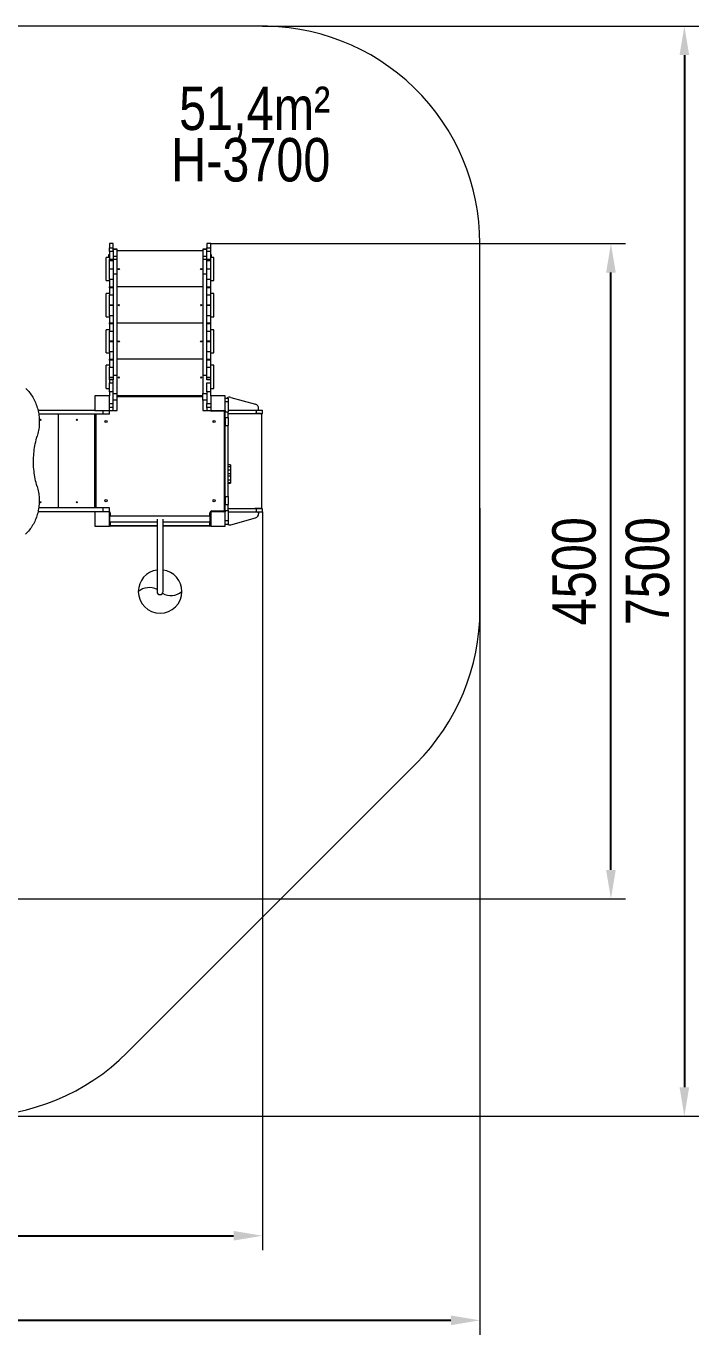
# Model space of a CAD drawing. Header units: millimetres. Extents: x -4205 to 5426, y -5663 to 3364.
# Drawn here: x 783 to 5426, y -5663 to 3364 of the extents above; entities that cross this region are included whole.
import ezdxf

# ---------------------------------------------------------------- set-up
doc = ezdxf.new("R2010")
doc.units = ezdxf.units.MM
for name, color, linetype in [('DIKOM_ЗОНА', 80, 'Continuous'), ('DIKOM_ОБЪЕКТ', 7, 'Continuous'), ('DIKOM_РАЗМЕР_ЗОНА', 7, 'Continuous'), ('DIKOM_РАЗМЕР_ОБЪЕКТА', 7, 'Continuous')]:
    doc.layers.add(name, color=color, linetype=linetype)
doc.styles.add('style1', font='arial.ttf', dxfattribs={"width": 0.8})
doc.dimstyles.new('1-50', dxfattribs={"dimtxt": 300, "dimasz": 200, "dimexe": 100, "dimexo": 0, "dimgap": 100, "dimtad": 1, "dimtxsty": 'style1', "dimcen": 200, "dimclrd": 7, "dimclre": 7, "dimclrt": 7, "dimadec": 1, "dimazin": 2, "dimtfac": 1, "dimtmove": 0, "dimatfit": 2, "dimfxl": 0, "dimlwd": 25, "dimlwe": 18, "dimarcsym": 0})

# ---------------------------------------------------------------- blocks, each defined once
blk = doc.blocks.new('*D9')
at = {"layer": 'Defpoints', "color": 0, "transparency": 16777216}
for p in [(2057.1, 1864), (4819.2, 1864), (-601.5, -2655.5)]:
    blk.add_point(p, dxfattribs=at)
at = {"layer": 'DIKOM_РАЗМЕР_ОБЪЕКТА', "color": 7, "lineweight": 18, "transparency": 16777216}
for p, q in [((2057.1, 1864), (4919.2, 1864)), ((-601.5, -2655.5), (4919.2, -2655.5))]:
    blk.add_line(p, q, dxfattribs=at)
at = {"layer": 'DIKOM_РАЗМЕР_ОБЪЕКТА', "color": 7, "lineweight": 25, "transparency": 16777216}
blk.add_line((4819.2, -2455.5), (4819.2, 1664), dxfattribs=at)
at = {"layer": 'DIKOM_РАЗМЕР_ОБЪЕКТА', "color": 7, "transparency": 16777216}
for points in [[(4785.9, 1664), (4852.6, 1664), (4819.2, 1864)], [(4785.9, -2455.5), (4852.6, -2455.5), (4819.2, -2655.5)]]:
    blk.add_solid(points, dxfattribs=at)
at = {"layer": 'DIKOM_РАЗМЕР_ОБЪЕКТА', "color": 7, "transparency": 16777216, "insert": (4566.1, -395.8), "char_height": 300, "attachment_point": 5, "rotation": 90, "style": 'style1'}
blk.add_mtext('4500', dxfattribs=at)
blk = doc.blocks.new('*D10')
at = {"layer": 'Defpoints', "color": 0, "transparency": 16777216}
for p in [(2415.1, 14.1), (-2704.9, -50.9), (2415.1, -4979.3)]:
    blk.add_point(p, dxfattribs=at)
at = {"layer": 'DIKOM_РАЗМЕР_ОБЪЕКТА', "color": 7, "lineweight": 18, "transparency": 16777216}
for p, q in [((2415.1, 14.1), (2415.1, -5079.3)), ((-2704.9, -50.9), (-2704.9, -5079.3))]:
    blk.add_line(p, q, dxfattribs=at)
at = {"layer": 'DIKOM_РАЗМЕР_ОБЪЕКТА', "color": 7, "lineweight": 25, "transparency": 16777216}
blk.add_line((-2504.9, -4979.3), (2215.1, -4979.3), dxfattribs=at)
at = {"layer": 'DIKOM_РАЗМЕР_ОБЪЕКТА', "color": 7, "transparency": 16777216}
for points in [[(-2504.9, -4946), (-2504.9, -5012.6), (-2704.9, -4979.3)], [(2215.1, -4946), (2215.1, -5012.6), (2415.1, -4979.3)]]:
    blk.add_solid(points, dxfattribs=at)
at = {"layer": 'DIKOM_РАЗМЕР_ОБЪЕКТА', "color": 7, "transparency": 16777216, "insert": (-218.1, -4726.1), "char_height": 300, "attachment_point": 5, "style": 'style1'}
blk.add_mtext('5100', dxfattribs=at)
blk = doc.blocks.new('*D11')
at = {"layer": 'Defpoints', "color": 0, "transparency": 16777216}
for p in [(2415.1, 3364), (-889.6, -4155.5), (5326.1, -4155.5)]:
    blk.add_point(p, dxfattribs=at)
at = {"layer": 'DIKOM_РАЗМЕР_ЗОНА', "color": 7, "lineweight": 18, "transparency": 16777216}
for p, q in [((2415.1, 3364), (5426.1, 3364)), ((-889.6, -4155.5), (5426.1, -4155.5))]:
    blk.add_line(p, q, dxfattribs=at)
at = {"layer": 'DIKOM_РАЗМЕР_ЗОНА', "color": 7, "lineweight": 25, "transparency": 16777216}
blk.add_line((5326.1, 3164), (5326.1, -3955.5), dxfattribs=at)
at = {"layer": 'DIKOM_РАЗМЕР_ЗОНА', "color": 7, "transparency": 16777216}
for points in [[(5292.8, 3164), (5359.4, 3164), (5326.1, 3364)], [(5292.8, -3955.5), (5359.4, -3955.5), (5326.1, -4155.5)]]:
    blk.add_solid(points, dxfattribs=at)
at = {"layer": 'DIKOM_РАЗМЕР_ЗОНА', "color": 7, "transparency": 16777216, "insert": (5072.9, -395.8), "char_height": 300, "attachment_point": 5, "rotation": 90, "style": 'style1'}
blk.add_mtext('7500', dxfattribs=at)
blk = doc.blocks.new('*D12')
at = {"layer": 'Defpoints', "color": 0, "transparency": 16777216}
for p in [(-4204.9, 38.2), (3915.1, 38.2), (3915.1, -5562.7)]:
    blk.add_point(p, dxfattribs=at)
at = {"layer": 'DIKOM_РАЗМЕР_ЗОНА', "color": 7, "lineweight": 18, "transparency": 16777216}
for p, q in [((-4204.9, 38.2), (-4204.9, -5662.7)), ((3915.1, 38.2), (3915.1, -5662.7))]:
    blk.add_line(p, q, dxfattribs=at)
at = {"layer": 'DIKOM_РАЗМЕР_ЗОНА', "color": 7, "lineweight": 25, "transparency": 16777216}
blk.add_line((-4004.9, -5562.7), (3715.1, -5562.7), dxfattribs=at)
at = {"layer": 'DIKOM_РАЗМЕР_ЗОНА', "color": 7, "transparency": 16777216}
for points in [[(-4004.9, -5529.4), (-4004.9, -5596), (-4204.9, -5562.7)], [(3715.1, -5529.4), (3715.1, -5596), (3915.1, -5562.7)]]:
    blk.add_solid(points, dxfattribs=at)
at = {"layer": 'DIKOM_РАЗМЕР_ЗОНА', "color": 7, "transparency": 16777216, "insert": (-144.9, -5309.5), "char_height": 300, "attachment_point": 5, "style": 'style1'}
blk.add_mtext('8100', dxfattribs=at)

msp = doc.modelspace()

# ---------------------------------------------------------------- linework, layer by layer
at = {"layer": 'DIKOM_ЗОНА', "color": 3, "lineweight": 15}
msp.add_line((1479.393, -3716.389), (3475.571, -1721.074), dxfattribs=at)
for points in [[(3475.571, -1721.074, 0.1989686), (3915.141, -660.184), (3915.141, 1863.976, 0.42248049), (2372.933, 3363.382), (277.764, 3363.376, 0.1356772), (-235.87, 3221.385)], [(-2824.699, -2990.154, 0.34974761), (-1362.506, -4155.499), (418.962, -4155.499, 0.19885613), (1479.393, -3716.389)]]:
    msp.add_lwpolyline(points, format="xyb", dxfattribs=at)
at = {"layer": 'DIKOM_ОБЪЕКТ', "color": 7, "linetype": 'Continuous', "lineweight": 15}
for p, q in [((1384.141, 1863.976), (1357.141, 1863.976)), ((1357.141, 1863.976), (1357.141, 1834.847)), ((1357.141, 1834.847), (1384.141, 1834.847)), ((1357.141, 1809.66), (1357.141, 1834.847)), ((1384.141, 1809.66), (1357.141, 1809.66)), ((1357.141, 1809.66), (1357.141, 1756.725)), ((1384.141, 1834.847), (1384.141, 1863.976)), ((1384.141, 1816.33), (1384.141, 1834.847)), ((1411.141, 1825.869), (1384.141, 1825.869)), ((1384.141, 1825.221), (1411.141, 1825.221)), ((1384.141, 1816.33), (1384.141, 1776.564)), ((1411.141, 1825.221), (1411.141, 1825.869)), ((1411.141, 1776.564), (1411.141, 1825.221)), ((2003.141, 1813.976), (1411.141, 1813.976)), ((2030.141, 1825.869), (2003.141, 1825.869)), ((2003.141, 1825.869), (2003.141, 1825.221)), ((2003.141, 1825.221), (2030.141, 1825.221)), ((2003.141, 1825.221), (2003.141, 1776.564)), ((2057.141, 1863.976), (2030.141, 1863.976)), ((2030.141, 1863.976), (2030.141, 1834.847)), ((2030.141, 1834.847), (2057.141, 1834.847)), ((2030.141, 1816.33), (2030.141, 1834.847)), ((2030.141, 1776.564), (2030.141, 1816.33)), ((2057.141, 1809.66), (2030.141, 1809.66)), ((2057.141, 1834.847), (2057.141, 1863.976)), ((2057.141, 1809.66), (2057.141, 1834.847)), ((2057.141, 1756.725), (2057.141, 1809.66)), ((1357.141, 1768.976), (1336.141, 1768.976)), ((1336.141, 1608.976), (1336.141, 1768.976)), ((1354.141, 1768.976), (1354.141, 1788.976)), ((1354.141, 1788.976), (1357.141, 1788.976)), ((1357.141, 1756.725), (1384.141, 1756.725)), ((1357.141, 1745.937), (1357.141, 1756.725)), ((1384.141, 1745.937), (1357.141, 1745.937)), ((1357.141, 1687.026), (1357.141, 1745.937)), ((1384.141, 1776.564), (1411.141, 1776.564)), ((1384.141, 1776.564), (1384.141, 1756.435)), ((1384.141, 1756.435), (1411.141, 1756.435)), ((1384.141, 1756.435), (1384.141, 1654.566)), ((1411.141, 1756.435), (1411.141, 1776.564)), ((1411.141, 1654.566), (1411.141, 1756.435)), ((2003.141, 1776.564), (2030.141, 1776.564)), ((2003.141, 1776.564), (2003.141, 1756.435)), ((2003.141, 1756.435), (2030.141, 1756.435)), ((2003.141, 1756.435), (2003.141, 1654.566)), ((2030.141, 1756.435), (2030.141, 1776.564)), ((2030.141, 1756.725), (2057.141, 1756.725)), ((2030.141, 1654.566), (2030.141, 1756.435)), ((2057.141, 1745.937), (2030.141, 1745.937)), ((2057.141, 1788.976), (2060.141, 1788.976)), ((2078.141, 1768.976), (2057.141, 1768.976)), ((2057.141, 1745.937), (2057.141, 1756.725)), ((2057.141, 1687.026), (2057.141, 1745.937)), ((2060.141, 1788.976), (2060.141, 1768.976)), ((2078.141, 1608.976), (2078.141, 1768.976)), ((1384.141, 1687.026), (1357.141, 1687.026)), ((1357.141, 1615.976), (1357.141, 1687.026)), ((1384.141, 1654.566), (1411.141, 1654.566)), ((1384.141, 1654.566), (1384.141, 956.521)), ((1411.141, 956.521), (1411.141, 1654.566)), ((2003.141, 1654.566), (2030.141, 1654.566)), ((2003.141, 1654.566), (2003.141, 956.521)), ((2057.141, 1687.026), (2030.141, 1687.026)), ((2030.141, 956.521), (2030.141, 1654.566)), ((2057.141, 1615.976), (2057.141, 1687.026)), ((1336.141, 1608.976), (1357.141, 1608.976)), ((1384.141, 1615.976), (1357.141, 1615.976)), ((1357.141, 1615.976), (1357.141, 1565.976)), ((1357.141, 1565.976), (1384.141, 1565.976)), ((1357.141, 1559.976), (1357.141, 1565.976)), ((1384.141, 1559.976), (1357.141, 1559.976)), ((1357.141, 1559.976), (1357.141, 1509.976)), ((2003.141, 1564.976), (1411.141, 1564.976)), ((2057.141, 1615.976), (2030.141, 1615.976)), ((2030.141, 1565.976), (2057.141, 1565.976)), ((2057.141, 1559.976), (2030.141, 1559.976)), ((2057.141, 1565.976), (2057.141, 1615.976)), ((2057.141, 1608.976), (2078.141, 1608.976)), ((2057.141, 1559.976), (2057.141, 1565.976)), ((2057.141, 1509.976), (2057.141, 1559.976)), ((1357.141, 1519.976), (1336.141, 1519.976)), ((1336.141, 1359.976), (1336.141, 1519.976)), ((1357.141, 1509.976), (1384.141, 1509.976)), ((1357.141, 1439.976), (1357.141, 1509.976)), ((2030.141, 1509.976), (2057.141, 1509.976)), ((2078.141, 1519.976), (2057.141, 1519.976)), ((2057.141, 1439.976), (2057.141, 1509.976)), ((2078.141, 1508.368), (2078.141, 1519.976)), ((2078.141, 1359.976), (2078.141, 1508.368)), ((1336.141, 1359.976), (1357.141, 1359.976)), ((1384.141, 1439.976), (1357.141, 1439.976)), ((1357.141, 1436.976), (1357.141, 1439.976)), ((1384.141, 1436.976), (1357.141, 1436.976)), ((1357.141, 1366.976), (1357.141, 1436.976)), ((1384.141, 1366.976), (1357.141, 1366.976)), ((1357.141, 1366.976), (1357.141, 1316.976)), ((2057.141, 1439.976), (2030.141, 1439.976)), ((2057.141, 1436.976), (2030.141, 1436.976)), ((2057.141, 1366.976), (2030.141, 1366.976)), ((2057.141, 1436.976), (2057.141, 1439.976)), ((2057.141, 1366.976), (2057.141, 1436.976)), ((2057.141, 1316.976), (2057.141, 1366.976)), ((2057.141, 1359.976), (2078.141, 1359.976)), ((1357.141, 1269.976), (1336.141, 1269.976)), ((1336.141, 1109.976), (1336.141, 1269.976)), ((1357.141, 1316.976), (1384.141, 1316.976)), ((1357.141, 1310.976), (1357.141, 1316.976)), ((1384.141, 1310.976), (1357.141, 1310.976)), ((1357.141, 1310.976), (1357.141, 1260.976)), ((2003.141, 1314.976), (1411.141, 1314.976)), ((2030.141, 1316.976), (2057.141, 1316.976)), ((2057.141, 1310.976), (2030.141, 1310.976)), ((2057.141, 1310.976), (2057.141, 1316.976)), ((2057.141, 1260.976), (2057.141, 1310.976)), ((2078.141, 1269.976), (2057.141, 1269.976)), ((2078.141, 1109.976), (2078.141, 1269.976)), ((1357.141, 1260.976), (1384.141, 1260.976)), ((1357.141, 1190.976), (1357.141, 1260.976)), ((1384.141, 1190.976), (1357.141, 1190.976)), ((1357.141, 1186.976), (1357.141, 1190.976)), ((1384.141, 1186.976), (1357.141, 1186.976)), ((1357.141, 1116.976), (1357.141, 1186.976)), ((2030.141, 1260.976), (2057.141, 1260.976)), ((2057.141, 1190.976), (2030.141, 1190.976)), ((2057.141, 1186.976), (2030.141, 1186.976)), ((2057.141, 1190.976), (2057.141, 1260.976)), ((2057.141, 1186.976), (2057.141, 1190.976)), ((2057.141, 1116.976), (2057.141, 1186.976)), ((1336.141, 1109.976), (1357.141, 1109.976)), ((1384.141, 1116.976), (1357.141, 1116.976)), ((1357.141, 1116.976), (1357.141, 1066.976)), ((2057.141, 1116.976), (2030.141, 1116.976)), ((2057.141, 1066.976), (2057.141, 1116.976)), ((2057.141, 1109.976), (2078.141, 1109.976)), ((1357.141, 1025.755), (1336.141, 1025.755)), ((1336.141, 865.755), (1336.141, 1025.755)), ((1357.141, 1066.976), (1384.141, 1066.976)), ((1357.141, 1060.976), (1357.141, 1066.976)), ((1384.141, 1060.976), (1357.141, 1060.976)), ((1357.141, 1060.976), (1357.141, 1010.976)), ((1357.141, 1010.976), (1384.141, 1010.976)), ((1357.141, 940.976), (1357.141, 1010.976)), ((2003.141, 1065.976), (1411.141, 1065.976)), ((2030.141, 1066.976), (2057.141, 1066.976)), ((2057.141, 1060.976), (2030.141, 1060.976)), ((2030.141, 1010.976), (2057.141, 1010.976)), ((2057.141, 1060.976), (2057.141, 1066.976)), ((2057.141, 1010.976), (2057.141, 1060.976)), ((2078.141, 1025.755), (2057.141, 1025.755)), ((2057.141, 940.976), (2057.141, 1010.976)), ((2078.141, 865.755), (2078.141, 1025.755)), ((1384.141, 940.976), (1357.141, 940.976)), ((1357.141, 937.976), (1357.141, 940.976)), ((1384.141, 937.976), (1357.141, 937.976)), ((1357.141, 924.434), (1357.141, 937.976)), ((1384.141, 924.434), (1357.141, 924.434)), ((1357.141, 924.434), (1357.141, 904.258)), ((1357.141, 904.258), (1384.141, 904.258)), ((1357.141, 841.155), (1357.141, 904.258)), ((1384.141, 956.521), (1411.141, 956.521)), ((1384.141, 956.521), (1384.141, 923.64)), ((1384.141, 904.258), (1384.141, 923.64)), ((1384.141, 841.155), (1384.141, 904.258)), ((1411.141, 829.997), (1411.141, 956.521)), ((2003.141, 956.521), (2030.141, 956.521)), ((2003.141, 956.521), (2003.141, 829.997)), ((2030.141, 923.64), (2030.141, 956.521)), ((2057.141, 940.976), (2030.141, 940.976)), ((2057.141, 937.976), (2030.141, 937.976)), ((2057.141, 924.434), (2030.141, 924.434)), ((2030.141, 904.258), (2057.141, 904.258)), ((2030.141, 841.155), (2030.141, 904.258)), ((2057.141, 937.976), (2057.141, 940.976)), ((2057.141, 924.434), (2057.141, 937.976)), ((2057.141, 904.258), (2057.141, 924.434)), ((2057.141, 841.155), (2057.141, 904.258)), ((1357.141, 814.148), (1257.141, 814.148)), ((1257.141, 814.148), (1257.141, 714.148)), ((1336.141, 865.755), (1357.141, 865.755)), ((1384.141, 841.155), (1357.141, 841.155)), ((1357.141, 841.155), (1357.141, 814.148)), ((1357.141, 714.148), (1357.141, 814.148)), ((1384.141, 761.331), (1384.141, 841.155)), ((1384.141, 829.997), (1411.141, 829.997)), ((1411.141, 783.976), (1411.141, 829.997)), ((1411.141, 815.976), (2003.141, 815.976)), ((1411.141, 814.148), (2003.141, 814.148)), ((2003.141, 829.997), (2030.141, 829.997)), ((2003.141, 783.976), (2003.141, 829.997)), ((2057.141, 841.155), (2030.141, 841.155)), ((2030.141, 841.155), (2030.141, 761.331)), ((2057.141, 865.755), (2078.141, 865.755)), ((2057.141, 814.148), (2057.141, 841.155)), ((2057.141, 814.148), (2057.141, 714.148)), ((2157.141, 814.148), (2057.141, 814.148)), ((2157.141, 714.148), (2157.141, 814.148)), ((1357.141, 761.331), (1384.141, 761.331)), ((1384.141, 734.148), (1357.141, 734.148)), ((1411.141, 783.976), (1384.141, 783.976)), ((1384.141, 734.148), (1384.141, 761.331)), ((1384.141, 714.148), (1384.141, 734.148)), ((2003.141, 808.148), (1411.141, 808.148)), ((1411.141, 713.976), (1411.141, 783.976)), ((2030.141, 783.976), (2003.141, 783.976)), ((2003.141, 783.976), (2003.141, 713.976)), ((2030.141, 761.331), (2057.141, 761.331)), ((2030.141, 734.148), (2030.141, 761.331)), ((2057.141, 734.148), (2030.141, 734.148)), ((2030.141, 734.148), (2030.141, 714.148)), ((2157.141, 799.148), (2178.141, 799.148)), ((2157.141, 774.148), (2178.141, 774.148)), ((2178.141, 799.148), (2178.141, 774.148)), ((2178.141, 774.148), (2178.141, 704.148)), ((2195.23, 803.483), (2365.23, 755.883)), ((2387.141, 720.148), (2387.141, 726.994)), ((1257.141, 714.148), (864.661, 714.148)), ((1313.372, 687.148), (869.894, 687.148)), ((1007.138, 41.148), (1007.138, 687.148)), ((1257.138, 41.148), (1257.138, 687.148)), ((1257.141, 714.148), (1357.141, 714.148)), ((1257.141, 41.148), (1257.141, 687.148)), ((1263.141, 687.148), (1263.141, 41.148)), ((1313.372, 687.148), (1313.372, 714.148)), ((1357.141, 687.148), (1313.372, 687.148)), ((1357.141, 714.148), (1384.141, 714.148)), ((1357.141, 687.148), (1357.141, 714.148)), ((1357.141, 713.976), (1384.141, 713.976)), ((1384.141, 714.148), (1384.141, 713.976)), ((1384.141, 713.976), (1411.141, 713.976)), ((2003.141, 713.976), (2030.141, 713.976)), ((2030.141, 713.976), (2030.141, 714.148)), ((2030.141, 714.148), (2057.141, 714.148)), ((2030.141, 713.976), (2057.141, 713.976)), ((2057.141, 713.976), (2057.141, 714.148)), ((2057.141, 714.148), (2157.141, 714.148)), ((2065.141, 714.148), (2065.141, 708.148)), ((2147.141, 708.148), (2065.141, 708.148)), ((2147.141, 714.148), (2147.141, 708.148)), ((2151.141, 24.148), (2151.141, 704.148)), ((2157.141, 704.148), (2151.141, 704.148)), ((2157.141, 714.148), (2157.141, 704.148)), ((2157.141, 704.148), (2178.141, 704.148)), ((2157.141, 664.148), (2157.141, 704.148)), ((2157.141, 664.148), (2178.141, 664.148)), ((2157.141, 664.148), (2157.141, 608.877)), ((2372.457, 714.148), (2178.141, 714.148)), ((2178.141, 664.148), (2178.141, 704.148)), ((2178.141, 693.148), (2372.457, 693.148)), ((2178.141, 664.148), (2178.141, 608.877)), ((2401.141, 692.148), (2363.141, 692.148)), ((2372.457, 693.148), (2372.457, 714.148)), ((2415.141, 714.148), (2372.457, 714.148)), ((2372.457, 693.148), (2415.141, 693.148)), ((2407.141, 686.148), (2407.141, 42.148)), ((2415.141, 693.148), (2415.141, 714.148)), ((2157.141, 608.877), (2178.141, 608.877)), ((2157.141, 119.419), (2157.141, 608.877)), ((2178.141, 119.419), (2178.141, 608.877)), ((2193.141, 338.405), (2178.141, 338.405)), ((2193.141, 325.333), (2178.141, 325.333)), ((2193.141, 301.544), (2178.141, 301.544)), ((2193.141, 276.985), (2178.141, 276.985)), ((2193.141, 338.405), (2193.141, 325.333)), ((2193.141, 325.333), (2193.141, 301.544)), ((2193.141, 301.544), (2193.141, 276.985)), ((2193.141, 276.985), (2193.141, 259.116)), ((2193.141, 259.116), (2178.141, 259.116)), ((2193.141, 231.403), (2178.141, 231.403)), ((2193.141, 213.516), (2178.141, 213.516)), ((2178.141, 210.826), (2193.141, 210.826)), ((2193.141, 259.116), (2193.141, 231.403)), ((2193.141, 231.403), (2193.141, 213.516)), ((2193.141, 213.516), (2193.141, 210.826)), ((2157.141, 119.419), (2178.141, 119.419)), ((2157.141, 119.419), (2157.141, 64.148)), ((2178.141, 119.419), (2178.141, 64.148)), ((1257.141, 14.148), (864.553, 14.148)), ((1313.372, 41.148), (869.59, 41.148)), ((1257.141, 14.148), (1257.141, -85.852)), ((1357.141, 14.148), (1257.141, 14.148)), ((1313.372, 14.148), (1313.372, 41.148)), ((1357.141, 41.148), (1313.372, 41.148)), ((1357.141, 14.148), (1357.141, 41.148)), ((1357.141, -85.852), (1357.141, 14.148)), ((1363.141, 6.148), (1357.141, 6.148)), ((1363.141, 6.148), (1363.141, -15.852)), ((2057.141, 6.148), (2051.141, 6.148)), ((2051.141, -15.852), (2051.141, 6.148)), ((2057.141, 14.148), (2057.141, -85.852)), ((2157.141, 14.148), (2057.141, 14.148)), ((2065.141, 20.148), (2147.141, 20.148)), ((2065.141, 14.148), (2065.141, 20.148)), ((2147.141, 14.148), (2147.141, 20.148)), ((2157.141, 24.148), (2151.141, 24.148)), ((2157.141, 64.148), (2178.141, 64.148)), ((2157.141, 24.148), (2157.141, 64.148)), ((2157.141, 24.148), (2178.141, 24.148)), ((2157.141, 24.148), (2157.141, 14.148)), ((2157.141, -85.852), (2157.141, 14.148)), ((2178.141, 24.148), (2178.141, 64.148)), ((2372.457, 35.148), (2178.141, 35.148)), ((2178.141, 24.148), (2178.141, -45.852)), ((2178.141, 14.148), (2372.457, 14.148)), ((2401.141, 36.148), (2363.141, 36.148)), ((2372.457, 14.148), (2372.457, 35.148)), ((2415.141, 35.148), (2372.457, 35.148)), ((2372.457, 14.148), (2415.141, 14.148)), ((2387.141, 8.148), (2387.141, 1.302)), ((2415.141, 14.148), (2415.141, 35.148)), ((1257.141, -85.852), (1357.141, -85.852)), ((1361.141, -15.852), (1357.141, -15.852)), ((1361.141, -55.852), (1357.141, -55.852)), ((1363.141, -75.852), (1357.141, -75.852)), ((1700.738, -15.852), (1361.141, -15.852)), ((1361.141, -55.852), (1361.141, -15.852)), ((1361.141, -55.852), (1686.141, -55.852)), ((1363.141, -55.852), (1363.141, -75.852)), ((1367.141, -85.852), (1367.141, -79.852)), ((1367.141, -79.852), (1686.141, -79.852)), ((1686.141, -85.852), (1367.141, -85.852)), ((1686.141, -36.652), (1686.141, -535.852)), ((2053.141, -15.852), (1713.544, -15.852)), ((1728.141, -535.852), (1728.141, -36.652)), ((1728.141, -55.852), (2053.141, -55.852)), ((1728.141, -79.852), (2047.141, -79.852)), ((2047.141, -85.852), (1728.141, -85.852)), ((2047.141, -85.852), (2047.141, -79.852)), ((2051.141, -75.852), (2051.141, -55.852)), ((2057.141, -75.852), (2051.141, -75.852)), ((2053.141, -15.852), (2057.141, -15.852)), ((2053.141, -55.852), (2053.141, -15.852)), ((2053.141, -55.852), (2057.141, -55.852)), ((2057.141, -85.852), (2157.141, -85.852)), ((2157.141, -45.852), (2178.141, -45.852)), ((2157.141, -70.852), (2178.141, -70.852)), ((2178.141, -45.852), (2178.141, -70.852)), ((2195.23, -75.187), (2365.23, -27.587))]:
    msp.add_line(p, q, dxfattribs=at)
at = {"layer": 'DIKOM_ОБЪЕКТ', "color": 7, "linetype": 'Continuous', "lineweight": 15, "flags": 128}
for points in [[(780.709, 865.307), (787.512, 858.501), (794.107, 851.427), (800.486, 844.094), (806.64, 836.509), (812.564, 828.684), (818.249, 820.625), (823.689, 812.345), (828.878, 803.851), (833.808, 795.156), (838.475, 786.268), (842.872, 777.199), (846.995, 767.959), (850.838, 758.561), (854.396, 749.014), (857.666, 739.33), (860.644, 729.521), (863.326, 719.6), (865.708, 709.577), (867.788, 699.464), (869.564, 689.275), (871.032, 679.02), (872.193, 668.713), (873.043, 658.366), (873.583, 647.991), (873.811, 637.601), (873.727, 627.207), (873.331, 616.824), (872.624, 606.462), (871.607, 596.135), (870.28, 585.855), (868.646, 575.634), (866.706, 565.484), (864.463, 555.418), (861.919, 545.448), (859.078, 535.586)], [(858.664, 189.592), (854.939, 202.455), (851.504, 215.424), (848.361, 228.492), (845.512, 241.65), (842.96, 254.888), (840.706, 268.198), (838.752, 281.572), (837.099, 294.999), (835.748, 308.472), (834.699, 321.98), (833.954, 335.515), (833.514, 349.068), (833.378, 362.63), (833.546, 376.191), (834.019, 389.742), (834.796, 403.275), (835.877, 416.78), (837.261, 430.248), (838.946, 443.67), (840.932, 457.038), (843.218, 470.341), (845.802, 483.571), (848.682, 496.719), (851.856, 509.777), (855.322, 522.736), (859.078, 535.586)], [(858.664, 189.592), (861.482, 179.72), (864.002, 169.74), (866.222, 159.666), (868.137, 149.509), (869.747, 139.281), (871.049, 128.996), (872.041, 118.664), (872.723, 108.299), (873.094, 97.912), (873.152, 87.518), (872.899, 77.127), (872.334, 66.752), (871.459, 56.406), (870.273, 46.102), (868.779, 35.851), (866.978, 25.666), (864.873, 15.559), (862.465, 5.543), (859.759, -4.372), (856.757, -14.172), (853.462, -23.846), (849.88, -33.382), (846.013, -42.769), (841.867, -51.996), (837.446, -61.052), (832.757, -69.925), (827.804, -78.606), (822.594, -87.083), (817.132, -95.347), (811.426, -103.387), (805.482, -111.194), (799.308, -118.758), (792.91, -126.071), (786.296, -133.124), (779.475, -139.908)]]:
    msp.add_lwpolyline(points, dxfattribs=at)
at = {"layer": 'DIKOM_ОБЪЕКТ', "color": 7, "linetype": 'Continuous', "lineweight": 15}
for centre, radius in [((1423.141, 1688.976), 4), ((1991.141, 1688.976), 4), ((1423.141, 1439.976), 4), ((1991.141, 1439.976), 4), ((1423.141, 1189.976), 4), ((1991.141, 1189.976), 4), ((1423.141, 940.976), 4), ((1991.141, 940.976), 4), ((882.138, 648.148), 4), ((1132.138, 648.148), 4), ((1334.141, 637.148), 7.5), ((2080.141, 637.148), 7.5), ((1334.141, 91.148), 7.5), ((2080.141, 91.148), 7.5), ((882.138, 80.148), 4), ((1132.138, 80.148), 4)]:
    msp.add_circle(centre, radius, dxfattribs=at)
for centre, radius, start, end in [((2187.141, 774.594), 30, 74.3577535, 125.0690702), ((2357.141, 726.994), 30, 0, 74.3577535), ((1349.141, 722.148), 14, 304.8499046, 324.2894254), ((2065.141, 722.148), 14, 215.7105746, 270), ((2147.141, 704.148), 10, 0, 90), ((2147.141, 704.148), 4, 0, 90), ((2363.141, 698.148), 6, 236.4428961, 270), ((2381.141, 720.148), 6, 270, 0), ((2401.141, 686.148), 6, 0, 90), ((1349.141, 6.148), 14, 0, 55.1500954), ((2065.141, 6.148), 14, 90, 180), ((2147.141, 24.148), 4, 270, 0), ((2147.141, 24.148), 10, 270, 0), ((2363.141, 30.148), 6, 90, 123.5573098), ((2357.141, 1.302), 30, 285.6422465, 0), ((2381.141, 8.148), 6, 0, 90), ((2401.141, 42.148), 6, 270, 0), ((1367.141, -75.852), 10, 180, 270), ((1367.141, -75.852), 4, 180, 270), ((1707.141, -35.852), 21, 90, 107.7527902), ((1707.141, -35.852), 21, 72.2472098, 90), ((2047.141, -75.852), 4, 270, 0), ((2047.141, -75.852), 10, 270, 0), ((2187.141, -46.298), 30, 234.9309694, 285.6422465), ((1707.141, -535.852), 150, 98.0478462, 180), ((1707.141, -535.852), 150, 0, 81.9521538), ((1632.141, -626.092), 117.338, 62.599456, 129.730558), ((1707.141, -535.852), 150, 180, 0), ((1707.141, -535.852), 21, 180, 0), ((1707.141, -535.852), 21, 180, 270), ((1707.141, -535.852), 21, 270, 0), ((1782.141, -445.612), 117.338, 240.5373945, 309.730558)]:
    msp.add_arc(centre, radius, start, end, dxfattribs=at)

# ---------------------------------------------------------------- texts
at = {"layer": 'DIKOM_РАЗМЕР_ОБЪЕКТА', "char_height": 300, "width": 1252.54025, "attachment_point": 1, "style": 'style1'}
for s, insert in [('51,4m²', (1838.66, 2947.643)), ('H-3700', (1783.327, 2592.592))]:
    msp.add_mtext(s, dxfattribs=dict(at, insert=insert))

# ---------------------------------------------------------------- dimensions: what is measured, and where the dimension line sits
at = {"layer": 'DIKOM_РАЗМЕР_ЗОНА'}
dim = msp.add_linear_dim(base=(5326.091, -4155.499), p1=(2415.141, 3363.976), p2=(-889.555, -4155.499), angle=90, text='7500', dimstyle='1-50', dxfattribs=at)
dim.commit()
dim.dimension.update_dxf_attribs({"geometry": '*D11', "text_midpoint": (5326.091, -395.761), "dimtype": 160})
dim = msp.add_linear_dim(base=(3915.141, -5562.697), p1=(-4204.859, 38.225), p2=(3915.141, 38.225), text='8100', dimstyle='1-50', dxfattribs=at)
dim.commit()
dim.dimension.update_dxf_attribs({"geometry": '*D12', "text_midpoint": (-144.859, -5562.697), "dimtype": 160})
at = {"layer": 'DIKOM_РАЗМЕР_ОБЪЕКТА'}
dim = msp.add_linear_dim(base=(4819.238, 1863.976), p1=(-601.522, -2655.499), p2=(2057.141, 1863.976), angle=90, text='4500', dimstyle='1-50', dxfattribs=at)
dim.commit()
dim.dimension.update_dxf_attribs({"geometry": '*D9', "text_midpoint": (4819.238, -395.761), "dimtype": 160})
dim = msp.add_linear_dim(base=(2415.141, -4979.308), p1=(-2704.859, -50.852), p2=(2415.141, 14.148), text='5100', dimstyle='1-50', dxfattribs=at)
dim.commit()
dim.dimension.update_dxf_attribs({"geometry": '*D10', "text_midpoint": (-218.098, -4979.308), "dimtype": 160})

doc.saveas('drawing.dxf')
